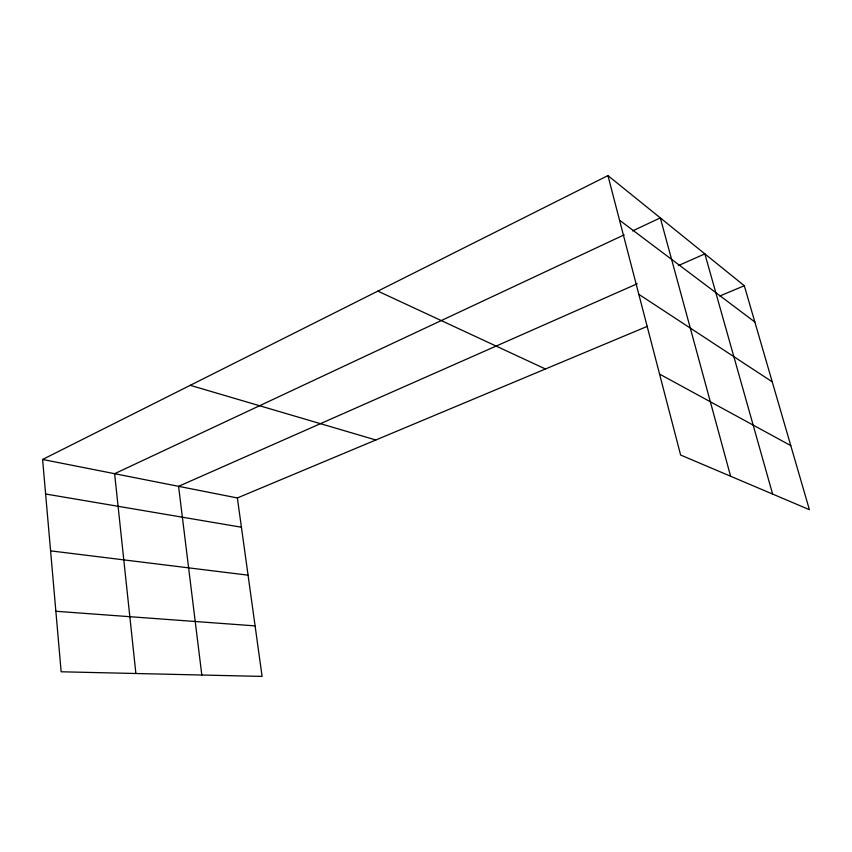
<?xml version="1.0" encoding="UTF-8"?>
<svg xmlns="http://www.w3.org/2000/svg" width="852" height="852" viewBox="0 0 852 852"><rect width="100%" height="100%" fill="white"/><g stroke="black" fill="none" stroke-linecap="round" stroke-linejoin="round"><path stroke-width="1.28" d="M42.6 459.462L237.367 497.951L262.096 676.413L61.152 671.781L42.6 459.462L607.934 175.587L744.307 285.74L809.4 509.677L680.62 455.032L607.934 175.587M624.165 234.843L114.615 473.691L135.883 673.506M632.599 230.892L660.311 217.899L730.611 476.247M637.285 283.737L178.569 486.332L201.817 675.018M678.32 265.611L704.87 253.885L772.615 494.064M237.367 497.951L647.382 326.316M719.77 296.006L744.307 285.74M55.87 611.267L255.099 625.89M50.587 550.861L248.07 575.175M45.614 494L241.425 527.218M190.241 385.317L375.838 439.983M377.851 291.118L545.44 368.991M659.565 374.092L790.773 445.596M638.819 294.323L772.231 381.824M619.532 220.189L754.851 322.003"/></g></svg>
